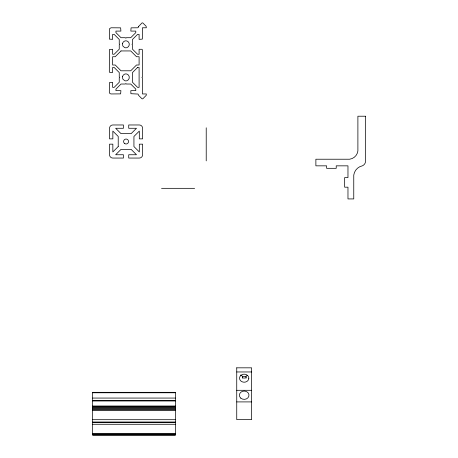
<?xml version="1.0" encoding="UTF-8"?>
<svg xmlns="http://www.w3.org/2000/svg" width="458" height="458" viewBox="0 0 458 458"><rect width="100%" height="100%" fill="white"/><g stroke="black" fill="none" stroke-linecap="round" stroke-linejoin="round"><path stroke-width="0.69" d="M161.542 188.33L194.627 188.33M236.74 371.959L251.631 371.959M242.414 376.35L245.957 376.35M236.74 390.302L251.631 390.302M92.659 392.437L175.374 392.437M92.659 392.769L175.374 392.769M92.659 398.065L175.374 398.065M92.659 400.71L175.374 400.71M92.659 400.927L175.374 400.927M236.74 401.906L251.631 401.906M92.659 406.006L175.374 406.006M92.659 406.532L175.374 406.532M92.659 407.214L175.374 407.214M92.659 408.015L175.374 408.015M92.659 408.868L175.374 408.868M92.659 409.727L175.374 409.727M92.659 410.523L175.374 410.523M92.659 419.694L175.374 419.694M92.659 422.013L175.374 422.013M92.659 422.625L175.374 422.625M92.659 424.28L175.374 424.28M92.659 433.445L175.374 433.445M92.659 434.132L175.374 434.132M92.659 434.659L175.374 434.659M92.659 434.986L175.374 434.986M246.112 378.142L246.112 376.047A4.632 4.013 0 0 0 247.137 375.491M242.574 378.142L242.574 376.161A4.632 4.013 0 0 1 240.616 374.959M206.22 127.799L206.22 160.884M246.112 377.701A4.632 4.013 0 0 1 242.574 377.816M236.74 367.826L236.74 419.631L251.631 419.631L251.631 367.826L236.74 367.826M122.492 43.493L122.79 45.937L124.633 47.575A3.481 3.481 0 0 0 127.095 47.575C130.015 46.607 130.015 42.039 127.095 41.077A3.481 3.481 0 0 0 124.633 41.06L123.265 42.022L122.492 43.493M122.492 76.578L122.79 79.022L124.633 80.66A3.481 3.481 0 0 0 127.095 80.66C130.015 79.692 130.015 75.129 127.095 74.162A3.481 3.481 0 0 0 124.633 74.144L123.265 75.106L122.492 76.578M138.505 26.587L138.368 27.365L137.652 27.783L131.074 27.846L130.828 31.092L135.791 31.092L135.791 32.644L130.725 37.705L126.362 37.705L125.864 38.203L125.366 37.705L121.004 37.705L115.937 32.644L115.937 31.092L120.901 31.092L120.654 27.846L110.979 27.783L109.451 28.802L109.388 39.113L112.634 39.359L112.634 34.396L114.185 34.396L119.246 39.462L119.246 43.831L119.744 44.323L119.246 44.821L119.246 49.183L114.185 54.25L112.634 54.25L112.634 49.287L109.388 49.533L109.325 71.952L109.817 72.444L112.634 72.444L112.634 67.486L114.185 67.486L119.246 72.547L119.246 76.915L119.744 77.408L119.246 77.906L119.246 82.268L114.185 87.335L112.634 87.335L112.634 82.371L109.388 82.617L109.325 92.298L109.806 93.466L110.979 93.953L120.654 93.884L120.901 90.644L115.937 90.644L115.937 89.092L121.004 84.026L125.366 84.026L125.864 83.528L126.362 84.026L130.725 84.026L135.791 89.092L135.791 90.644L130.828 90.644L130.896 93.701L138.064 94.062L138.591 95.344L141.82 98.619A0.824 0.824 0 0 0 142.993 98.619L146.228 95.344L146.337 93.953L142.409 93.953L142.409 77.906L141.911 77.408L142.409 76.915L142.409 49.785L141.911 49.287L139.1 49.287L139.1 54.25L137.543 54.25L132.482 49.183L132.482 44.821L131.984 44.323L132.482 43.831L132.482 39.462L137.543 34.396L139.1 34.396L139.1 39.359L142.341 39.113L142.409 27.783L146.337 27.783L146.096 26.215L142.993 23.118A0.824 0.824 0 0 0 141.82 23.118L138.505 26.587M121.004 50.941L115.216 56.729L112.634 56.729L112.634 65.002L115.216 65.002L121.004 70.79L130.725 70.79L136.518 65.002L139.1 65.002L139.1 56.729L136.518 56.729L130.725 50.941L121.004 50.941M137.543 67.486L132.482 72.547L132.482 82.268L137.543 87.335L139.1 87.335L139.1 67.486L137.543 67.486M118.221 146.56L112.845 151.936L112.845 144.161L109.536 144.161L109.536 154.747A3.309 3.309 0 0 0 112.845 158.056L123.431 158.056L123.431 154.747L115.656 154.747L121.032 149.371L131.12 149.371L136.501 154.747L128.721 154.747L128.721 158.056L139.312 158.056A3.309 3.309 0 0 0 142.621 154.747L142.621 144.161L139.312 144.161L139.312 151.936L133.936 146.56L133.936 136.467L139.312 131.091L139.312 138.866L142.621 138.866L142.621 128.28A3.309 3.309 0 0 0 139.312 124.971L128.721 124.971L128.721 128.28L136.501 128.28L131.12 133.656L121.032 133.656L115.656 128.28L123.431 128.28L123.431 124.971L112.845 124.971A3.309 3.309 0 0 0 109.536 128.28L109.536 138.866L112.845 138.866L112.845 131.091L118.221 136.467L118.221 146.56M365.341 116.218L357.893 116.218L357.893 150.951A9.607 9.607 0 0 1 349.62 159.224L315.877 159.224L315.877 165.842L326.628 165.842L326.628 168.321L336.224 168.321L336.224 165.842L347.971 165.842L347.971 177.589L344.662 177.589L344.662 187.185L347.971 187.185L347.971 198.927L353.759 198.927L353.759 175.105A10.981 10.981 0 0 1 362.289 165.842A5.341 5.341 0 0 0 365.341 162.533L365.341 116.218M175.374 392.329L92.659 392.329L92.659 435.1L175.374 435.1L175.374 392.329M248.797 378.571L248.751 377.524A4.632 4.013 0 0 0 244.017 374.186A4.632 4.013 0 0 0 239.574 377.816L239.62 378.863A4.632 4.013 0 0 0 244.354 382.201A4.632 4.013 0 0 0 248.797 378.571M124.834 143.663A2.479 2.479 0 0 0 128.561 141.516A2.479 2.479 0 0 0 124.834 139.364A2.479 2.479 0 0 0 124.834 143.663M240.794 398.151A4.798 4.156 0 0 0 248.82 396.29A4.798 4.156 0 0 0 242.946 391.201A4.798 4.156 0 0 0 240.794 398.151"/></g></svg>
